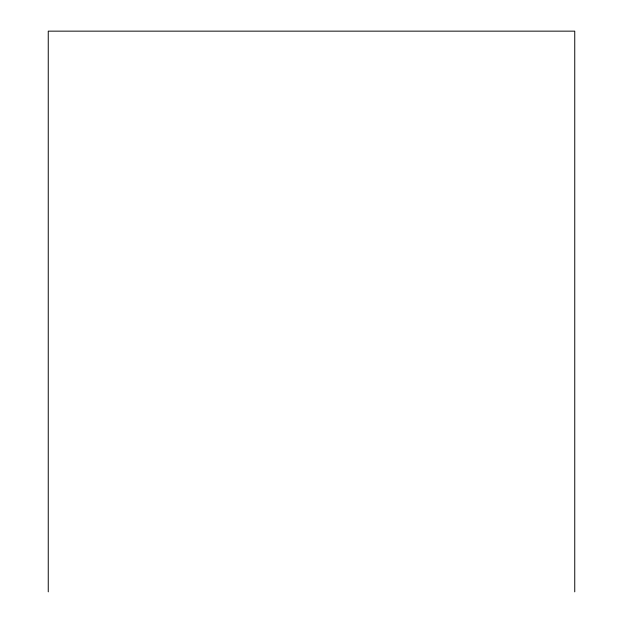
<?xml version="1.0" encoding="UTF-8"?>
<svg xmlns="http://www.w3.org/2000/svg" width="623" height="623" viewBox="0 0 623 623"><rect width="100%" height="100%" fill="white"/><g stroke="black" fill="none" stroke-linecap="round" stroke-linejoin="round"><path stroke-width="0.93" d="M574.749 591.85L574.749 31.15L48.251 31.15L48.251 591.85"/></g></svg>
